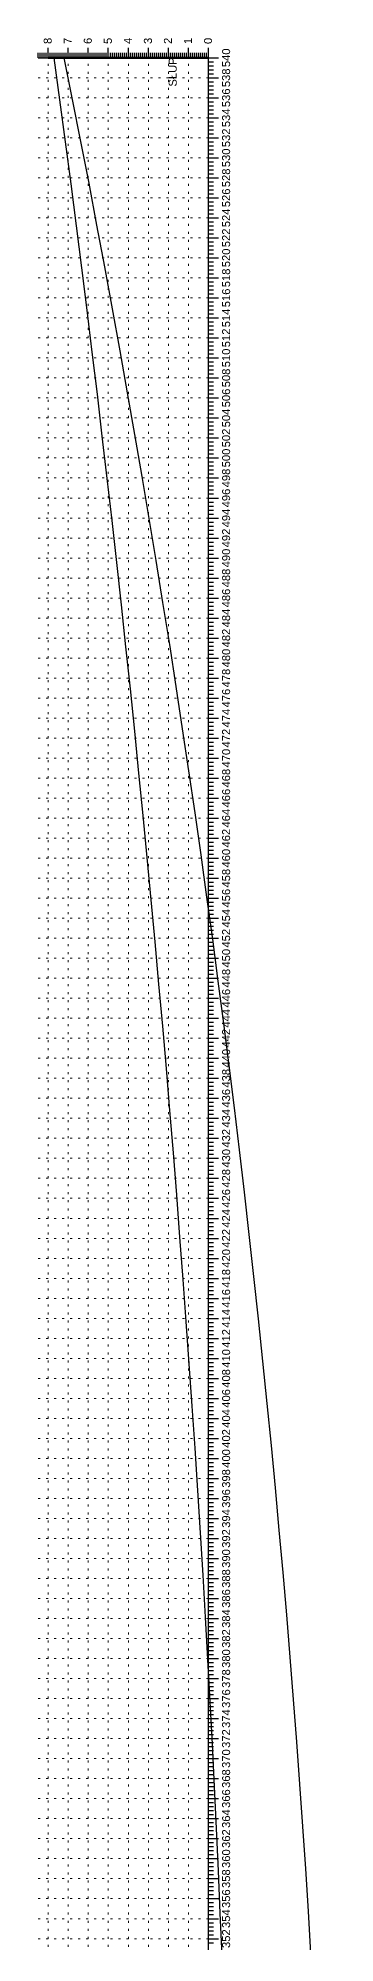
# Model space of a CAD drawing. Header units: inches. Extents: x -863 to 1426, y 1206 to 1480.
# Drawn here: x 513.9 to 528.7, y 1384.4 to 1479.6 of the extents above; entities that cross this region are included whole.
import ezdxf
from ezdxf.enums import TextEntityAlignment as Align

# ---------------------------------------------------------------- set-up
doc = ezdxf.new("R2010")
doc.units = ezdxf.units.IN
doc.header["$MEASUREMENT"] = 0
doc.linetypes.add('ACAD_ISO07W100', pattern=[3, 0, -3])
doc.styles.get("Standard").update_dxf_attribs({"font": 'arial.ttf'})

msp = doc.modelspace()

# ---------------------------------------------------------------- linework, layer by layer
for p, q in [((513.872, 1478.65), (513.872, 1478.9)), ((513.872, 1478.65), (522.372, 1478.65)), ((513.972, 1478.65), (513.972, 1478.9)), ((514.072, 1478.65), (514.072, 1478.9)), ((514.172, 1478.65), (514.172, 1478.9)), ((514.272, 1478.65), (514.272, 1478.9)), ((514.372, 1478.65), (514.372, 1479.15)), ((514.472, 1478.65), (514.472, 1478.9)), ((514.572, 1478.65), (514.572, 1478.9)), ((514.672, 1478.65), (514.672, 1478.9)), ((514.772, 1478.65), (514.772, 1478.9)), ((514.872, 1478.65), (514.872, 1478.9)), ((514.972, 1478.65), (514.972, 1478.9)), ((515.072, 1478.65), (515.072, 1478.9)), ((515.172, 1478.65), (515.172, 1478.9)), ((515.272, 1478.65), (515.272, 1478.9)), ((515.372, 1478.65), (515.372, 1479.15)), ((515.472, 1478.65), (515.472, 1478.9)), ((515.572, 1478.65), (515.572, 1478.9)), ((515.672, 1478.65), (515.672, 1478.9)), ((515.772, 1478.65), (515.772, 1478.9)), ((515.872, 1478.65), (515.872, 1478.9)), ((515.972, 1478.65), (515.972, 1478.9)), ((516.072, 1478.65), (516.072, 1478.9)), ((516.172, 1478.65), (516.172, 1478.9)), ((516.272, 1478.65), (516.272, 1478.9)), ((516.372, 1478.65), (516.372, 1479.15)), ((516.472, 1478.65), (516.472, 1478.9)), ((516.572, 1478.65), (516.572, 1478.9)), ((516.672, 1478.65), (516.672, 1478.9)), ((516.772, 1478.65), (516.772, 1478.9)), ((516.872, 1478.65), (516.872, 1478.9)), ((516.972, 1478.65), (516.972, 1478.9)), ((517.072, 1478.65), (517.072, 1478.9)), ((517.172, 1478.65), (517.172, 1478.9)), ((517.272, 1478.65), (517.272, 1478.9)), ((517.372, 1478.65), (517.372, 1479.15)), ((517.472, 1478.65), (517.472, 1478.9)), ((517.572, 1478.65), (517.572, 1478.9)), ((517.672, 1478.65), (517.672, 1478.9)), ((517.772, 1478.65), (517.772, 1478.9)), ((517.872, 1478.65), (517.872, 1478.9)), ((517.972, 1478.65), (517.972, 1478.9)), ((518.072, 1478.65), (518.072, 1478.9)), ((518.172, 1478.65), (518.172, 1478.9)), ((518.272, 1478.65), (518.272, 1478.9)), ((518.372, 1478.65), (518.372, 1479.15)), ((518.472, 1478.65), (518.472, 1478.9)), ((518.572, 1478.65), (518.572, 1478.9)), ((518.672, 1478.65), (518.672, 1478.9)), ((518.772, 1478.65), (518.772, 1478.9)), ((518.872, 1478.65), (518.872, 1478.9)), ((518.972, 1478.65), (518.972, 1478.9)), ((519.072, 1478.65), (519.072, 1478.9)), ((519.172, 1478.65), (519.172, 1478.9)), ((519.272, 1478.65), (519.272, 1478.9)), ((519.372, 1478.65), (519.372, 1479.15)), ((519.472, 1478.65), (519.472, 1478.9)), ((519.572, 1478.65), (519.572, 1478.9)), ((519.672, 1478.65), (519.672, 1478.9)), ((519.772, 1478.65), (519.772, 1478.9)), ((519.872, 1478.65), (519.872, 1478.9)), ((519.972, 1478.65), (519.972, 1478.9)), ((520.072, 1478.65), (520.072, 1478.9)), ((520.172, 1478.65), (520.172, 1478.9)), ((520.272, 1478.65), (520.272, 1478.9)), ((520.372, 1478.65), (520.372, 1479.15)), ((520.472, 1478.65), (520.472, 1478.9)), ((520.572, 1478.65), (520.572, 1478.9)), ((520.672, 1478.65), (520.672, 1478.9)), ((520.772, 1478.65), (520.772, 1478.9)), ((520.872, 1478.65), (520.872, 1478.9)), ((520.972, 1478.65), (520.972, 1478.9)), ((521.072, 1478.65), (521.072, 1478.9)), ((521.172, 1478.65), (521.172, 1478.9)), ((521.272, 1478.65), (521.272, 1478.9)), ((521.372, 1478.65), (521.372, 1479.15)), ((521.472, 1478.65), (521.472, 1478.9)), ((521.572, 1478.65), (521.572, 1478.9)), ((521.672, 1478.65), (521.672, 1478.9)), ((521.772, 1478.65), (521.772, 1478.9)), ((521.872, 1478.65), (521.872, 1478.9)), ((521.972, 1478.65), (521.972, 1478.9)), ((522.072, 1478.65), (522.072, 1478.9)), ((522.172, 1478.65), (522.172, 1478.9)), ((522.272, 1478.65), (522.272, 1478.9)), ((522.372, 1478.65), (522.372, 1479.15)), ((522.372, 1208.65), (522.372, 1478.65)), ((522.372, 1478.65), (522.872, 1478.65)), ((522.372, 1478.45), (522.622, 1478.45)), ((522.372, 1478.25), (522.622, 1478.25)), ((522.372, 1478.05), (522.622, 1478.05)), ((522.372, 1477.85), (522.622, 1477.85)), ((522.372, 1477.65), (522.872, 1477.65)), ((522.372, 1477.45), (522.622, 1477.45)), ((522.372, 1477.25), (522.622, 1477.25)), ((522.372, 1477.05), (522.622, 1477.05)), ((522.372, 1476.85), (522.622, 1476.85)), ((522.372, 1476.65), (522.872, 1476.65)), ((522.372, 1476.45), (522.622, 1476.45)), ((522.372, 1476.25), (522.622, 1476.25)), ((522.372, 1476.05), (522.622, 1476.05)), ((522.372, 1475.85), (522.622, 1475.85)), ((522.372, 1475.65), (522.872, 1475.65)), ((522.372, 1475.45), (522.622, 1475.45)), ((522.372, 1475.25), (522.622, 1475.25)), ((522.372, 1475.05), (522.622, 1475.05)), ((522.372, 1474.85), (522.622, 1474.85)), ((522.372, 1474.65), (522.872, 1474.65)), ((522.372, 1474.45), (522.622, 1474.45)), ((522.372, 1474.25), (522.622, 1474.25)), ((522.372, 1474.05), (522.622, 1474.05)), ((522.372, 1473.85), (522.622, 1473.85)), ((522.372, 1473.65), (522.872, 1473.65)), ((522.372, 1473.45), (522.622, 1473.45)), ((522.372, 1473.25), (522.622, 1473.25)), ((522.372, 1473.05), (522.622, 1473.05)), ((522.372, 1472.85), (522.622, 1472.85)), ((522.372, 1472.65), (522.872, 1472.65)), ((522.372, 1472.45), (522.622, 1472.45)), ((522.372, 1472.25), (522.622, 1472.25)), ((522.372, 1472.05), (522.622, 1472.05)), ((522.372, 1471.85), (522.622, 1471.85)), ((522.372, 1471.65), (522.872, 1471.65)), ((522.372, 1471.45), (522.622, 1471.45)), ((522.372, 1471.25), (522.622, 1471.25)), ((522.372, 1471.05), (522.622, 1471.05)), ((522.372, 1470.85), (522.622, 1470.85)), ((522.372, 1470.65), (522.872, 1470.65)), ((522.372, 1470.45), (522.622, 1470.45)), ((522.372, 1470.25), (522.622, 1470.25)), ((522.372, 1470.05), (522.622, 1470.05)), ((522.372, 1469.85), (522.622, 1469.85)), ((522.372, 1469.65), (522.872, 1469.65)), ((522.372, 1469.45), (522.622, 1469.45)), ((522.372, 1469.25), (522.622, 1469.25)), ((522.372, 1469.05), (522.622, 1469.05)), ((522.372, 1468.85), (522.622, 1468.85)), ((522.372, 1468.65), (522.872, 1468.65)), ((522.372, 1468.45), (522.622, 1468.45)), ((522.372, 1468.25), (522.622, 1468.25)), ((522.372, 1468.05), (522.622, 1468.05)), ((522.372, 1467.85), (522.622, 1467.85)), ((522.372, 1467.65), (522.872, 1467.65)), ((522.372, 1467.45), (522.622, 1467.45)), ((522.372, 1467.25), (522.622, 1467.25)), ((522.372, 1467.05), (522.622, 1467.05)), ((522.372, 1466.85), (522.622, 1466.85)), ((522.372, 1466.65), (522.872, 1466.65)), ((522.372, 1466.45), (522.622, 1466.45)), ((522.372, 1466.25), (522.622, 1466.25)), ((522.372, 1466.05), (522.622, 1466.05)), ((522.372, 1465.85), (522.622, 1465.85)), ((522.372, 1465.65), (522.872, 1465.65)), ((522.372, 1465.45), (522.622, 1465.45)), ((522.372, 1465.25), (522.622, 1465.25)), ((522.372, 1465.05), (522.622, 1465.05)), ((522.372, 1464.85), (522.622, 1464.85)), ((522.372, 1464.65), (522.872, 1464.65)), ((522.372, 1464.45), (522.622, 1464.45)), ((522.372, 1464.25), (522.622, 1464.25)), ((522.372, 1464.05), (522.622, 1464.05)), ((522.372, 1463.85), (522.622, 1463.85)), ((522.372, 1463.65), (522.872, 1463.65)), ((522.372, 1463.45), (522.622, 1463.45)), ((522.372, 1463.25), (522.622, 1463.25)), ((522.372, 1463.05), (522.622, 1463.05)), ((522.372, 1462.85), (522.622, 1462.85)), ((522.372, 1462.65), (522.872, 1462.65)), ((522.372, 1462.45), (522.622, 1462.45)), ((522.372, 1462.25), (522.622, 1462.25)), ((522.372, 1462.05), (522.622, 1462.05)), ((522.372, 1461.85), (522.622, 1461.85)), ((522.372, 1461.65), (522.872, 1461.65)), ((522.372, 1461.45), (522.622, 1461.45)), ((522.372, 1461.25), (522.622, 1461.25)), ((522.372, 1461.05), (522.622, 1461.05)), ((522.372, 1460.85), (522.622, 1460.85)), ((522.372, 1460.65), (522.872, 1460.65)), ((522.372, 1460.45), (522.622, 1460.45)), ((522.372, 1460.25), (522.622, 1460.25)), ((522.372, 1460.05), (522.622, 1460.05)), ((522.372, 1459.85), (522.622, 1459.85)), ((522.372, 1459.65), (522.872, 1459.65)), ((522.372, 1459.45), (522.622, 1459.45)), ((522.372, 1459.25), (522.622, 1459.25)), ((522.372, 1459.05), (522.622, 1459.05)), ((522.372, 1458.85), (522.622, 1458.85)), ((522.372, 1458.65), (522.872, 1458.65)), ((522.372, 1458.45), (522.622, 1458.45)), ((522.372, 1458.25), (522.622, 1458.25)), ((522.372, 1458.05), (522.622, 1458.05)), ((522.372, 1457.85), (522.622, 1457.85)), ((522.372, 1457.65), (522.872, 1457.65)), ((522.372, 1457.45), (522.622, 1457.45)), ((522.372, 1457.25), (522.622, 1457.25)), ((522.372, 1457.05), (522.622, 1457.05)), ((522.372, 1456.85), (522.622, 1456.85)), ((522.372, 1456.65), (522.872, 1456.65)), ((522.372, 1456.45), (522.622, 1456.45)), ((522.372, 1456.25), (522.622, 1456.25)), ((522.372, 1456.05), (522.622, 1456.05)), ((522.372, 1455.85), (522.622, 1455.85)), ((522.372, 1455.65), (522.872, 1455.65)), ((522.372, 1455.45), (522.622, 1455.45)), ((522.372, 1455.25), (522.622, 1455.25)), ((522.372, 1455.05), (522.622, 1455.05)), ((522.372, 1454.85), (522.622, 1454.85)), ((522.372, 1454.65), (522.872, 1454.65)), ((522.372, 1454.45), (522.622, 1454.45)), ((522.372, 1454.25), (522.622, 1454.25)), ((522.372, 1454.05), (522.622, 1454.05)), ((522.372, 1453.85), (522.622, 1453.85)), ((522.372, 1453.65), (522.872, 1453.65)), ((522.372, 1453.45), (522.622, 1453.45)), ((522.372, 1453.25), (522.622, 1453.25)), ((522.372, 1453.05), (522.622, 1453.05)), ((522.372, 1452.85), (522.622, 1452.85)), ((522.372, 1452.65), (522.872, 1452.65)), ((522.372, 1452.45), (522.622, 1452.45)), ((522.372, 1452.25), (522.622, 1452.25)), ((522.372, 1452.05), (522.622, 1452.05)), ((522.372, 1451.85), (522.622, 1451.85)), ((522.372, 1451.65), (522.872, 1451.65)), ((522.372, 1451.45), (522.622, 1451.45)), ((522.372, 1451.25), (522.622, 1451.25)), ((522.372, 1451.05), (522.622, 1451.05)), ((522.372, 1450.85), (522.622, 1450.85)), ((522.372, 1450.65), (522.872, 1450.65)), ((522.372, 1450.45), (522.622, 1450.45)), ((522.372, 1450.25), (522.622, 1450.25)), ((522.372, 1450.05), (522.622, 1450.05)), ((522.372, 1449.85), (522.622, 1449.85)), ((522.372, 1449.65), (522.872, 1449.65)), ((522.372, 1449.45), (522.622, 1449.45)), ((522.372, 1449.25), (522.622, 1449.25)), ((522.372, 1449.05), (522.622, 1449.05)), ((522.372, 1448.85), (522.622, 1448.85)), ((522.372, 1448.65), (522.872, 1448.65)), ((522.372, 1448.45), (522.622, 1448.45)), ((522.372, 1448.25), (522.622, 1448.25)), ((522.372, 1448.05), (522.622, 1448.05)), ((522.372, 1447.85), (522.622, 1447.85)), ((522.372, 1447.65), (522.872, 1447.65)), ((522.372, 1447.45), (522.622, 1447.45)), ((522.372, 1447.25), (522.622, 1447.25)), ((522.372, 1447.05), (522.622, 1447.05)), ((522.372, 1446.85), (522.622, 1446.85)), ((522.372, 1446.65), (522.872, 1446.65)), ((522.372, 1446.45), (522.622, 1446.45)), ((522.372, 1446.25), (522.622, 1446.25)), ((522.372, 1446.05), (522.622, 1446.05)), ((522.372, 1445.85), (522.622, 1445.85)), ((522.372, 1445.65), (522.872, 1445.65)), ((522.372, 1445.45), (522.622, 1445.45)), ((522.372, 1445.25), (522.622, 1445.25)), ((522.372, 1445.05), (522.622, 1445.05)), ((522.372, 1444.85), (522.622, 1444.85)), ((522.372, 1444.65), (522.872, 1444.65)), ((522.372, 1444.45), (522.622, 1444.45)), ((522.372, 1444.25), (522.622, 1444.25)), ((522.372, 1444.05), (522.622, 1444.05)), ((522.372, 1443.85), (522.622, 1443.85)), ((522.372, 1443.65), (522.872, 1443.65)), ((522.372, 1443.45), (522.622, 1443.45)), ((522.372, 1443.25), (522.622, 1443.25)), ((522.372, 1443.05), (522.622, 1443.05)), ((522.372, 1442.85), (522.622, 1442.85)), ((522.372, 1442.65), (522.872, 1442.65)), ((522.372, 1442.45), (522.622, 1442.45)), ((522.372, 1442.25), (522.622, 1442.25)), ((522.372, 1442.05), (522.622, 1442.05)), ((522.372, 1441.85), (522.622, 1441.85)), ((522.372, 1441.65), (522.872, 1441.65)), ((522.372, 1441.45), (522.622, 1441.45)), ((522.372, 1441.25), (522.622, 1441.25)), ((522.372, 1441.05), (522.622, 1441.05)), ((522.372, 1440.85), (522.622, 1440.85)), ((522.372, 1440.65), (522.872, 1440.65)), ((522.372, 1440.45), (522.622, 1440.45)), ((522.372, 1440.25), (522.622, 1440.25)), ((522.372, 1440.05), (522.622, 1440.05)), ((522.372, 1439.85), (522.622, 1439.85)), ((522.372, 1439.65), (522.872, 1439.65)), ((522.372, 1439.45), (522.622, 1439.45)), ((522.372, 1439.25), (522.622, 1439.25)), ((522.372, 1439.05), (522.622, 1439.05)), ((522.372, 1438.85), (522.622, 1438.85)), ((522.372, 1438.65), (522.872, 1438.65)), ((522.372, 1438.45), (522.622, 1438.45)), ((522.372, 1438.25), (522.622, 1438.25)), ((522.372, 1438.05), (522.622, 1438.05)), ((522.372, 1437.85), (522.622, 1437.85)), ((522.372, 1437.65), (522.872, 1437.65)), ((522.372, 1437.45), (522.622, 1437.45)), ((522.372, 1437.25), (522.622, 1437.25)), ((522.372, 1437.05), (522.622, 1437.05)), ((522.372, 1436.85), (522.622, 1436.85)), ((522.372, 1436.65), (522.872, 1436.65)), ((522.372, 1436.45), (522.622, 1436.45)), ((522.372, 1436.25), (522.622, 1436.25)), ((522.372, 1436.05), (522.622, 1436.05)), ((522.372, 1435.85), (522.622, 1435.85)), ((522.372, 1435.65), (522.872, 1435.65)), ((522.372, 1435.45), (522.622, 1435.45)), ((522.372, 1435.25), (522.622, 1435.25)), ((522.372, 1435.05), (522.622, 1435.05)), ((522.372, 1434.85), (522.622, 1434.85)), ((522.372, 1434.65), (522.872, 1434.65)), ((522.372, 1434.45), (522.622, 1434.45)), ((522.372, 1434.25), (522.622, 1434.25)), ((522.372, 1434.05), (522.622, 1434.05)), ((522.372, 1433.85), (522.622, 1433.85)), ((522.372, 1433.65), (522.872, 1433.65)), ((522.372, 1433.45), (522.622, 1433.45)), ((522.372, 1433.25), (522.622, 1433.25)), ((522.372, 1433.05), (522.622, 1433.05)), ((522.372, 1432.85), (522.622, 1432.85)), ((522.372, 1432.65), (522.872, 1432.65)), ((522.372, 1432.45), (522.622, 1432.45)), ((522.372, 1432.25), (522.622, 1432.25)), ((522.372, 1432.05), (522.622, 1432.05)), ((522.372, 1431.85), (522.622, 1431.85)), ((522.372, 1431.65), (522.872, 1431.65)), ((522.372, 1431.45), (522.622, 1431.45)), ((522.372, 1431.25), (522.622, 1431.25)), ((522.372, 1431.05), (522.622, 1431.05)), ((522.372, 1430.85), (522.622, 1430.85)), ((522.372, 1430.65), (522.872, 1430.65)), ((522.372, 1430.45), (522.622, 1430.45)), ((522.372, 1430.25), (522.622, 1430.25)), ((522.372, 1430.05), (522.622, 1430.05)), ((522.372, 1429.85), (522.622, 1429.85)), ((522.372, 1429.65), (522.872, 1429.65)), ((522.372, 1429.45), (522.622, 1429.45)), ((522.372, 1429.25), (522.622, 1429.25)), ((522.372, 1429.05), (522.622, 1429.05)), ((522.372, 1428.85), (522.622, 1428.85)), ((522.372, 1428.65), (522.872, 1428.65)), ((522.372, 1428.45), (522.622, 1428.45)), ((522.372, 1428.25), (522.622, 1428.25)), ((522.372, 1428.05), (522.622, 1428.05)), ((522.372, 1427.85), (522.622, 1427.85)), ((522.372, 1427.65), (522.872, 1427.65)), ((522.372, 1427.45), (522.622, 1427.45)), ((522.372, 1427.25), (522.622, 1427.25)), ((522.372, 1427.05), (522.622, 1427.05)), ((522.372, 1426.85), (522.622, 1426.85)), ((522.372, 1426.65), (522.872, 1426.65)), ((522.372, 1426.45), (522.622, 1426.45)), ((522.372, 1426.25), (522.622, 1426.25)), ((522.372, 1426.05), (522.622, 1426.05)), ((522.372, 1425.85), (522.622, 1425.85)), ((522.372, 1425.65), (522.872, 1425.65)), ((522.372, 1425.45), (522.622, 1425.45)), ((522.372, 1425.25), (522.622, 1425.25)), ((522.372, 1425.05), (522.622, 1425.05)), ((522.372, 1424.85), (522.622, 1424.85)), ((522.372, 1424.65), (522.872, 1424.65)), ((522.372, 1424.45), (522.622, 1424.45)), ((522.372, 1424.25), (522.622, 1424.25)), ((522.372, 1424.05), (522.622, 1424.05)), ((522.372, 1423.85), (522.622, 1423.85)), ((522.372, 1423.65), (522.872, 1423.65)), ((522.372, 1423.45), (522.622, 1423.45)), ((522.372, 1423.25), (522.622, 1423.25)), ((522.372, 1423.05), (522.622, 1423.05)), ((522.372, 1422.85), (522.622, 1422.85)), ((522.372, 1422.65), (522.872, 1422.65)), ((522.372, 1422.45), (522.622, 1422.45)), ((522.372, 1422.25), (522.622, 1422.25)), ((522.372, 1422.05), (522.622, 1422.05)), ((522.372, 1421.85), (522.622, 1421.85)), ((522.372, 1421.65), (522.872, 1421.65)), ((522.372, 1421.45), (522.622, 1421.45)), ((522.372, 1421.25), (522.622, 1421.25)), ((522.372, 1421.05), (522.622, 1421.05)), ((522.372, 1420.85), (522.622, 1420.85)), ((522.372, 1420.65), (522.872, 1420.65)), ((522.372, 1420.45), (522.622, 1420.45)), ((522.372, 1420.25), (522.622, 1420.25)), ((522.372, 1420.05), (522.622, 1420.05)), ((522.372, 1419.85), (522.622, 1419.85)), ((522.372, 1419.65), (522.872, 1419.65)), ((522.372, 1419.45), (522.622, 1419.45)), ((522.372, 1419.25), (522.622, 1419.25)), ((522.372, 1419.05), (522.622, 1419.05)), ((522.372, 1418.85), (522.622, 1418.85)), ((522.372, 1418.65), (522.872, 1418.65)), ((522.372, 1418.45), (522.622, 1418.45)), ((522.372, 1418.25), (522.622, 1418.25)), ((522.372, 1418.05), (522.622, 1418.05)), ((522.372, 1417.85), (522.622, 1417.85)), ((522.372, 1417.65), (522.872, 1417.65)), ((522.372, 1417.45), (522.622, 1417.45)), ((522.372, 1417.25), (522.622, 1417.25)), ((522.372, 1417.05), (522.622, 1417.05)), ((522.372, 1416.85), (522.622, 1416.85)), ((522.372, 1416.65), (522.872, 1416.65)), ((522.372, 1416.45), (522.622, 1416.45)), ((522.372, 1416.25), (522.622, 1416.25)), ((522.372, 1416.05), (522.622, 1416.05)), ((522.372, 1415.85), (522.622, 1415.85)), ((522.372, 1415.65), (522.872, 1415.65)), ((522.372, 1415.45), (522.622, 1415.45)), ((522.372, 1415.25), (522.622, 1415.25)), ((522.372, 1415.05), (522.622, 1415.05)), ((522.372, 1414.85), (522.622, 1414.85)), ((522.372, 1414.65), (522.872, 1414.65)), ((522.372, 1414.45), (522.622, 1414.45)), ((522.372, 1414.25), (522.622, 1414.25)), ((522.372, 1414.05), (522.622, 1414.05)), ((522.372, 1413.85), (522.622, 1413.85)), ((522.372, 1413.65), (522.872, 1413.65)), ((522.372, 1413.45), (522.622, 1413.45)), ((522.372, 1413.25), (522.622, 1413.25)), ((522.372, 1413.05), (522.622, 1413.05)), ((522.372, 1412.85), (522.622, 1412.85)), ((522.372, 1412.65), (522.872, 1412.65)), ((522.372, 1412.45), (522.622, 1412.45)), ((522.372, 1412.25), (522.622, 1412.25)), ((522.372, 1412.05), (522.622, 1412.05)), ((522.372, 1411.85), (522.622, 1411.85)), ((522.372, 1411.65), (522.872, 1411.65)), ((522.372, 1411.45), (522.622, 1411.45)), ((522.372, 1411.25), (522.622, 1411.25)), ((522.372, 1411.05), (522.622, 1411.05)), ((522.372, 1410.85), (522.622, 1410.85)), ((522.372, 1410.65), (522.872, 1410.65)), ((522.372, 1410.45), (522.622, 1410.45)), ((522.372, 1410.25), (522.622, 1410.25)), ((522.372, 1410.05), (522.622, 1410.05)), ((522.372, 1409.85), (522.622, 1409.85)), ((522.372, 1409.65), (522.872, 1409.65)), ((522.372, 1409.45), (522.622, 1409.45)), ((522.372, 1409.25), (522.622, 1409.25)), ((522.372, 1409.05), (522.622, 1409.05)), ((522.372, 1408.85), (522.622, 1408.85)), ((522.372, 1408.65), (522.872, 1408.65)), ((522.372, 1408.45), (522.622, 1408.45)), ((522.372, 1408.25), (522.622, 1408.25)), ((522.372, 1408.05), (522.622, 1408.05)), ((522.372, 1407.85), (522.622, 1407.85)), ((522.372, 1407.65), (522.872, 1407.65)), ((522.372, 1407.45), (522.622, 1407.45)), ((522.372, 1407.25), (522.622, 1407.25)), ((522.372, 1407.05), (522.622, 1407.05)), ((522.372, 1406.85), (522.622, 1406.85)), ((522.372, 1406.65), (522.872, 1406.65)), ((522.372, 1406.45), (522.622, 1406.45)), ((522.372, 1406.25), (522.622, 1406.25)), ((522.372, 1406.05), (522.622, 1406.05)), ((522.372, 1405.85), (522.622, 1405.85)), ((522.372, 1405.65), (522.872, 1405.65)), ((522.372, 1405.45), (522.622, 1405.45)), ((522.372, 1405.25), (522.622, 1405.25)), ((522.372, 1405.05), (522.622, 1405.05)), ((522.372, 1404.85), (522.622, 1404.85)), ((522.372, 1404.65), (522.872, 1404.65)), ((522.372, 1404.45), (522.622, 1404.45)), ((522.372, 1404.25), (522.622, 1404.25)), ((522.372, 1404.05), (522.622, 1404.05)), ((522.372, 1403.85), (522.622, 1403.85)), ((522.372, 1403.65), (522.872, 1403.65)), ((522.372, 1403.45), (522.622, 1403.45)), ((522.372, 1403.25), (522.622, 1403.25)), ((522.372, 1403.05), (522.622, 1403.05)), ((522.372, 1402.85), (522.622, 1402.85)), ((522.372, 1402.65), (522.872, 1402.65)), ((522.372, 1402.45), (522.622, 1402.45)), ((522.372, 1402.25), (522.622, 1402.25)), ((522.372, 1402.05), (522.622, 1402.05)), ((522.372, 1401.85), (522.622, 1401.85)), ((522.372, 1401.65), (522.872, 1401.65)), ((522.372, 1401.45), (522.622, 1401.45)), ((522.372, 1401.25), (522.622, 1401.25)), ((522.372, 1401.05), (522.622, 1401.05)), ((522.372, 1400.85), (522.622, 1400.85)), ((522.372, 1400.65), (522.872, 1400.65)), ((522.372, 1400.45), (522.622, 1400.45)), ((522.372, 1400.25), (522.622, 1400.25)), ((522.372, 1400.05), (522.622, 1400.05)), ((522.372, 1399.85), (522.622, 1399.85)), ((522.372, 1399.65), (522.872, 1399.65)), ((522.372, 1399.45), (522.622, 1399.45)), ((522.372, 1399.25), (522.622, 1399.25)), ((522.372, 1399.05), (522.622, 1399.05)), ((522.372, 1398.85), (522.622, 1398.85)), ((522.372, 1398.65), (522.872, 1398.65)), ((522.372, 1398.45), (522.622, 1398.45)), ((522.372, 1398.25), (522.622, 1398.25)), ((522.372, 1398.05), (522.622, 1398.05)), ((522.372, 1397.85), (522.622, 1397.85)), ((522.372, 1397.65), (522.872, 1397.65)), ((522.372, 1397.45), (522.622, 1397.45)), ((522.372, 1397.25), (522.622, 1397.25)), ((522.372, 1397.05), (522.622, 1397.05)), ((522.372, 1396.85), (522.622, 1396.85)), ((522.372, 1396.65), (522.872, 1396.65)), ((522.372, 1396.45), (522.622, 1396.45)), ((522.372, 1396.25), (522.622, 1396.25)), ((522.372, 1396.05), (522.622, 1396.05)), ((522.372, 1395.85), (522.622, 1395.85)), ((522.372, 1395.65), (522.872, 1395.65)), ((522.372, 1395.45), (522.622, 1395.45)), ((522.372, 1395.25), (522.622, 1395.25)), ((522.372, 1395.05), (522.622, 1395.05)), ((522.372, 1394.85), (522.622, 1394.85)), ((522.372, 1394.65), (522.872, 1394.65)), ((522.372, 1394.45), (522.622, 1394.45)), ((522.372, 1394.25), (522.622, 1394.25)), ((522.372, 1394.05), (522.622, 1394.05)), ((522.372, 1393.85), (522.622, 1393.85)), ((522.372, 1393.65), (522.872, 1393.65)), ((522.372, 1393.45), (522.622, 1393.45)), ((522.372, 1393.25), (522.622, 1393.25)), ((522.372, 1393.05), (522.622, 1393.05)), ((522.372, 1392.85), (522.622, 1392.85)), ((522.372, 1392.65), (522.872, 1392.65)), ((522.372, 1392.45), (522.622, 1392.45)), ((522.372, 1392.25), (522.622, 1392.25)), ((522.372, 1392.05), (522.622, 1392.05)), ((522.372, 1391.85), (522.622, 1391.85)), ((522.372, 1391.65), (522.872, 1391.65)), ((522.372, 1391.45), (522.622, 1391.45)), ((522.372, 1391.25), (522.622, 1391.25)), ((522.372, 1391.05), (522.622, 1391.05)), ((522.372, 1390.85), (522.622, 1390.85)), ((522.372, 1390.65), (522.872, 1390.65)), ((522.372, 1390.45), (522.622, 1390.45)), ((522.372, 1390.25), (522.622, 1390.25)), ((522.372, 1390.05), (522.622, 1390.05)), ((522.372, 1389.85), (522.622, 1389.85)), ((522.372, 1389.65), (522.872, 1389.65)), ((522.372, 1389.45), (522.622, 1389.45)), ((522.372, 1389.25), (522.622, 1389.25)), ((522.372, 1389.05), (522.622, 1389.05)), ((522.372, 1388.85), (522.622, 1388.85)), ((522.372, 1388.65), (522.872, 1388.65)), ((522.372, 1388.45), (522.622, 1388.45)), ((522.372, 1388.25), (522.622, 1388.25)), ((522.372, 1388.05), (522.622, 1388.05)), ((522.372, 1387.85), (522.622, 1387.85)), ((522.372, 1387.65), (522.872, 1387.65)), ((522.372, 1387.45), (522.622, 1387.45)), ((522.372, 1387.25), (522.622, 1387.25)), ((522.372, 1387.05), (522.622, 1387.05)), ((522.372, 1386.85), (522.622, 1386.85)), ((522.372, 1386.65), (522.872, 1386.65)), ((522.372, 1386.45), (522.622, 1386.45)), ((522.372, 1386.25), (522.622, 1386.25)), ((522.372, 1386.05), (522.622, 1386.05)), ((522.372, 1385.85), (522.622, 1385.85)), ((522.372, 1385.65), (522.872, 1385.65)), ((522.372, 1385.45), (522.622, 1385.45)), ((522.372, 1385.25), (522.622, 1385.25)), ((522.372, 1385.05), (522.622, 1385.05)), ((522.372, 1384.85), (522.622, 1384.85)), ((522.372, 1384.65), (522.872, 1384.65)), ((522.372, 1384.45), (522.622, 1384.45))]:
    msp.add_line(p, q)
at = {"linetype": 'ACAD_ISO07W100', "lineweight": 15, "ltscale": 0.1}
for p, q in [((522.372, 1478.65), (513.872, 1478.65)), ((514.372, 1208.65), (514.372, 1478.65)), ((515.372, 1208.65), (515.372, 1478.65)), ((516.372, 1208.65), (516.372, 1478.65)), ((517.372, 1208.65), (517.372, 1478.65)), ((518.372, 1208.65), (518.372, 1478.65)), ((519.372, 1208.65), (519.372, 1478.65)), ((520.372, 1208.65), (520.372, 1478.65)), ((521.372, 1208.65), (521.372, 1478.65)), ((522.372, 1208.65), (522.372, 1478.65)), ((522.372, 1477.65), (513.872, 1477.65)), ((522.372, 1476.65), (513.872, 1476.65)), ((522.372, 1475.65), (513.872, 1475.65)), ((522.372, 1474.65), (513.872, 1474.65)), ((522.372, 1473.65), (513.872, 1473.65)), ((522.372, 1472.65), (513.872, 1472.65)), ((522.372, 1471.65), (513.872, 1471.65)), ((522.372, 1470.65), (513.872, 1470.65)), ((522.372, 1469.65), (513.872, 1469.65)), ((522.372, 1468.65), (513.872, 1468.65)), ((522.372, 1467.65), (513.872, 1467.65)), ((522.372, 1466.65), (513.872, 1466.65)), ((522.372, 1465.65), (513.872, 1465.65)), ((522.372, 1464.65), (513.872, 1464.65)), ((522.372, 1463.65), (513.872, 1463.65)), ((522.372, 1462.65), (513.872, 1462.65)), ((522.372, 1461.65), (513.872, 1461.65)), ((522.372, 1460.65), (513.872, 1460.65)), ((522.372, 1459.65), (513.872, 1459.65)), ((522.372, 1458.65), (513.872, 1458.65)), ((522.372, 1457.65), (513.872, 1457.65)), ((522.372, 1456.65), (513.872, 1456.65)), ((522.372, 1455.65), (513.872, 1455.65)), ((522.372, 1454.65), (513.872, 1454.65)), ((522.372, 1453.65), (513.872, 1453.65)), ((522.372, 1452.65), (513.872, 1452.65)), ((522.372, 1451.65), (513.872, 1451.65)), ((522.372, 1450.65), (513.872, 1450.65)), ((522.372, 1449.65), (513.872, 1449.65)), ((522.372, 1448.65), (513.872, 1448.65)), ((522.372, 1447.65), (513.872, 1447.65)), ((522.372, 1446.65), (513.872, 1446.65)), ((522.372, 1445.65), (513.872, 1445.65)), ((522.372, 1444.65), (513.872, 1444.65)), ((522.372, 1443.65), (513.872, 1443.65)), ((522.372, 1442.65), (513.872, 1442.65)), ((522.372, 1441.65), (513.872, 1441.65)), ((522.372, 1440.65), (513.872, 1440.65)), ((522.372, 1439.65), (513.872, 1439.65)), ((522.372, 1438.65), (513.872, 1438.65)), ((522.372, 1437.65), (513.872, 1437.65)), ((522.372, 1436.65), (513.872, 1436.65)), ((522.372, 1435.65), (513.872, 1435.65)), ((522.372, 1434.65), (513.872, 1434.65)), ((522.372, 1433.65), (513.872, 1433.65)), ((522.372, 1432.65), (513.872, 1432.65)), ((522.372, 1431.65), (513.872, 1431.65)), ((522.372, 1430.65), (513.872, 1430.65)), ((522.372, 1429.65), (513.872, 1429.65)), ((522.372, 1428.65), (513.872, 1428.65)), ((522.372, 1427.65), (513.872, 1427.65)), ((522.372, 1426.65), (513.872, 1426.65)), ((522.372, 1425.65), (513.872, 1425.65)), ((522.372, 1424.65), (513.872, 1424.65)), ((522.372, 1423.65), (513.872, 1423.65)), ((522.372, 1422.65), (513.872, 1422.65)), ((522.372, 1421.65), (513.872, 1421.65)), ((522.372, 1420.65), (513.872, 1420.65)), ((522.372, 1419.65), (513.872, 1419.65)), ((522.372, 1418.65), (513.872, 1418.65)), ((522.372, 1417.65), (513.872, 1417.65)), ((522.372, 1416.65), (513.872, 1416.65)), ((522.372, 1415.65), (513.872, 1415.65)), ((522.372, 1414.65), (513.872, 1414.65)), ((522.372, 1413.65), (513.872, 1413.65)), ((522.372, 1412.65), (513.872, 1412.65)), ((522.372, 1411.65), (513.872, 1411.65)), ((522.372, 1410.65), (513.872, 1410.65)), ((522.372, 1409.65), (513.872, 1409.65)), ((522.372, 1408.65), (513.872, 1408.65)), ((522.372, 1407.65), (513.872, 1407.65)), ((522.372, 1406.65), (513.872, 1406.65)), ((522.372, 1405.65), (513.872, 1405.65)), ((522.372, 1404.65), (513.872, 1404.65)), ((522.372, 1403.65), (513.872, 1403.65)), ((522.372, 1402.65), (513.872, 1402.65)), ((522.372, 1401.65), (513.872, 1401.65)), ((522.372, 1400.65), (513.872, 1400.65)), ((522.372, 1399.65), (513.872, 1399.65)), ((522.372, 1398.65), (513.872, 1398.65)), ((522.372, 1397.65), (513.872, 1397.65)), ((522.372, 1396.65), (513.872, 1396.65)), ((522.372, 1395.65), (513.872, 1395.65)), ((522.372, 1394.65), (513.872, 1394.65)), ((522.372, 1393.65), (513.872, 1393.65)), ((522.372, 1392.65), (513.872, 1392.65)), ((522.372, 1391.65), (513.872, 1391.65)), ((522.372, 1390.65), (513.872, 1390.65)), ((522.372, 1389.65), (513.872, 1389.65)), ((522.372, 1388.65), (513.872, 1388.65)), ((522.372, 1387.65), (513.872, 1387.65)), ((522.372, 1386.65), (513.872, 1386.65)), ((522.372, 1385.65), (513.872, 1385.65)), ((522.372, 1384.65), (513.872, 1384.65))]:
    msp.add_line(p, q, dxfattribs=at)
at = {"lineweight": 100}
msp.add_line((522.372, 1478.65), (514.372, 1478.65), dxfattribs=at)
at = {"lineweight": 30}
msp.add_arc((-473.385, 1343.65), 997.237, 352.219751, 7.780249, dxfattribs=at)
at = {"color": 3, "lineweight": 30}
msp.add_arc((-153.078, 1343.65), 681.75, 348.578814, 11.421186, dxfattribs=at)

# ---------------------------------------------------------------- texts
for s, p in [('8', (514.546, 1479.34)), ('7', (515.546, 1479.34)), ('6', (516.546, 1479.34)), ('5', (517.546, 1479.34)), ('4', (518.546, 1479.34)), ('3', (519.546, 1479.34)), ('2', (520.546, 1479.34)), ('1', (521.546, 1479.34)), ('0', (522.546, 1479.34))]:
    msp.add_text(s, height=0.4, rotation=90).set_placement(p)
for s, p in [('540', (523.448, 1478.65)), ('538', (523.448, 1477.65)), ('536', (523.448, 1476.65)), ('534', (523.448, 1475.65)), ('532', (523.448, 1474.65)), ('530', (523.448, 1473.65)), ('528', (523.448, 1472.65)), ('526', (523.448, 1471.65)), ('524', (523.448, 1470.65)), ('522', (523.448, 1469.65)), ('520', (523.448, 1468.65)), ('518', (523.448, 1467.65)), ('516', (523.448, 1466.65)), ('514', (523.448, 1465.65)), ('512', (523.448, 1464.65)), ('510', (523.448, 1463.65)), ('508', (523.448, 1462.65)), ('506', (523.448, 1461.65)), ('504', (523.448, 1460.65)), ('502', (523.448, 1459.65)), ('500', (523.448, 1458.65)), ('498', (523.448, 1457.65)), ('496', (523.448, 1456.65)), ('494', (523.448, 1455.65)), ('492', (523.448, 1454.65)), ('490', (523.448, 1453.65)), ('488', (523.448, 1452.65)), ('486', (523.448, 1451.65)), ('484', (523.448, 1450.65)), ('482', (523.448, 1449.65)), ('480', (523.448, 1448.65)), ('478', (523.448, 1447.65)), ('476', (523.448, 1446.65)), ('474', (523.448, 1445.65)), ('472', (523.448, 1444.65)), ('470', (523.448, 1443.65)), ('468', (523.448, 1442.65)), ('466', (523.448, 1441.65)), ('464', (523.448, 1440.65)), ('462', (523.448, 1439.65)), ('460', (523.448, 1438.65)), ('458', (523.448, 1437.65)), ('456', (523.448, 1436.65)), ('454', (523.448, 1435.65)), ('452', (523.448, 1434.65)), ('450', (523.448, 1433.65)), ('448', (523.448, 1432.65)), ('446', (523.448, 1431.65)), ('444', (523.448, 1430.65)), ('442', (523.448, 1429.65)), ('440', (523.448, 1428.65)), ('438', (523.448, 1427.65)), ('436', (523.448, 1426.65)), ('434', (523.448, 1425.65)), ('432', (523.448, 1424.65)), ('430', (523.448, 1423.65)), ('428', (523.448, 1422.65)), ('426', (523.448, 1421.65)), ('424', (523.448, 1420.65)), ('422', (523.448, 1419.65)), ('420', (523.448, 1418.65)), ('418', (523.448, 1417.65)), ('416', (523.448, 1416.65)), ('414', (523.448, 1415.65)), ('412', (523.448, 1414.65)), ('410', (523.448, 1413.65)), ('408', (523.448, 1412.65)), ('406', (523.448, 1411.65)), ('404', (523.448, 1410.65)), ('402', (523.448, 1409.65)), ('400', (523.448, 1408.65)), ('398', (523.448, 1407.65)), ('396', (523.448, 1406.65)), ('394', (523.448, 1405.65)), ('392', (523.448, 1404.65)), ('390', (523.448, 1403.65)), ('388', (523.448, 1402.65)), ('386', (523.448, 1401.65)), ('384', (523.448, 1400.65)), ('382', (523.448, 1399.65)), ('380', (523.448, 1398.65)), ('378', (523.448, 1397.65)), ('376', (523.448, 1396.65)), ('374', (523.448, 1395.65)), ('372', (523.448, 1394.65)), ('370', (523.448, 1393.65)), ('368', (523.448, 1392.65)), ('366', (523.448, 1391.65)), ('364', (523.448, 1390.65)), ('362', (523.448, 1389.65)), ('360', (523.448, 1388.65)), ('358', (523.448, 1387.65)), ('356', (523.448, 1386.65)), ('354', (523.448, 1385.65)), ('352', (523.448, 1384.65))]:
    msp.add_text(s, height=0.4, rotation=90).set_placement(p, align=Align.CENTER)
at = {"insert": (520.586, 1477.942), "char_height": 0.4, "width": 1.537, "attachment_point": 5, "rotation": 90}
msp.add_mtext('SŁUP', dxfattribs=at)

doc.saveas('drawing.dxf')
